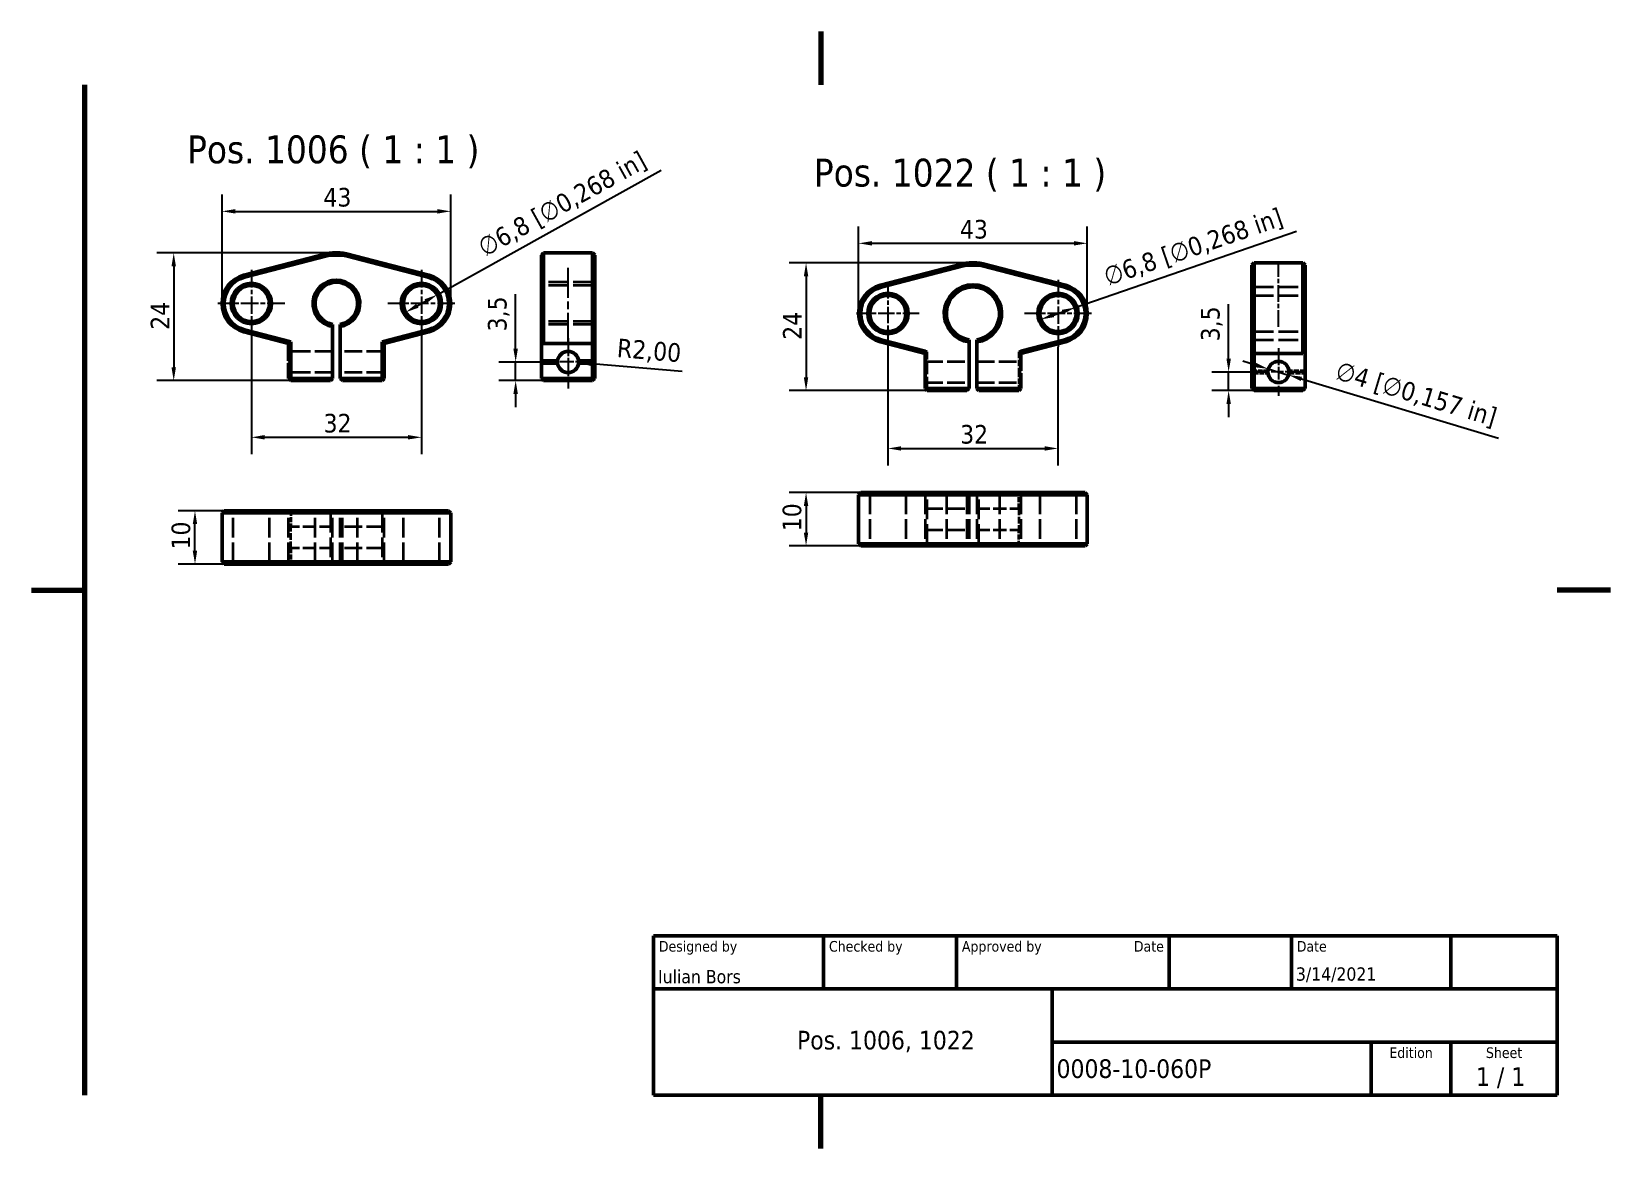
# Model space of a CAD drawing. Header units: millimetres. Extents: x 0 to 297, y 0 to 210.
import ezdxf
from ezdxf.enums import TextEntityAlignment as Align

# ---------------------------------------------------------------- set-up
doc = ezdxf.new("R2010")
doc.units = ezdxf.units.MM
doc.linetypes.add('CHAIN', pattern=[0.3543, 0.2362, -0.0295, 0.0591, -0.0295])
doc.linetypes.add('DASHED', pattern=[0.2068, 0.1655, -0.0413])
for name, color, linetype, lineweight in [('Border (ISO)', 7, 'Continuous', 70), ('Center Mark (ISO)', 7, 'Continuous', 25), ('Centerline (ISO)', 7, 'Continuous', 25), ('Dimension (ISO)', 7, 'Continuous', 25), ('Hidden (ISO)', 7, 'DASHED', 35), ('Symbol (ISO)', 7, 'Continuous', 25), ('Title (ISO)', 7, 'Continuous', 50), ('Visible (ISO)', 7, 'Continuous', 50)]:
    doc.layers.add(name, color=color, linetype=linetype, lineweight=lineweight)
doc.styles.add('Note Text (ISO)', font='tahoma.ttf')
doc.styles.add('Text Style39', font='tahoma.ttf')
doc.styles.add('Text Style41', font='tahoma.ttf')
doc.styles.add('Text Style42', font='tahoma.ttf')
doc.dimstyles.new('Default (ISO)', dxfattribs={"dimtxt": 3.5, "dimasz": 2.5, "dimexe": 3.175, "dimexo": 0, "dimgap": 0.762, "dimtad": 1, "dimrnd": 1e-08, "dimzin": 0, "dimtxsty": 'Note Text (ISO)', "dimcen": 0.09, "dimdle": 10, "dimclrd": 256, "dimclre": 256, "dimclrt": 256, "dimazin": 0, "dimtfac": 1.001486, "dimtmove": 0, "dimatfit": 3, "dimfxl": 0, "dimtolj": 1, "dimtzin": 0, "dimlwd": -1, "dimlwe": -1, "dimarcsym": 0})
doc.dimstyles.new('Default - Method 1b (ISO)', dxfattribs={"dimtxt": 3.5, "dimasz": 2.5, "dimexe": 3.175, "dimexo": 0, "dimgap": 0.762, "dimtad": 1, "dimtoh": 1, "dimrnd": 1e-08, "dimtxsty": 'Note Text (ISO)', "dimcen": 0.09, "dimdle": 10, "dimclrd": 256, "dimclre": 256, "dimclrt": 256, "dimazin": 2, "dimtfac": 1, "dimtmove": 0, "dimatfit": 3, "dimfxl": 0, "dimtolj": 1, "dimlwd": -1, "dimlwe": -1, "dimarcsym": 0})
doc.dimstyles.new('Default - mm [in] (ISO)', dxfattribs={"dimtxt": 3.5, "dimasz": 2.5, "dimexe": 3.175, "dimexo": 0, "dimgap": 0.762, "dimtad": 1, "dimdec": 3, "dimrnd": 1e-08, "dimtxsty": 'Note Text (ISO)', "dimcen": 0.09, "dimdle": 10, "dimclrd": 256, "dimclre": 256, "dimclrt": 256, "dimaunit": 1, "dimadec": 3, "dimazin": 2, "dimtfac": 1, "dimtmove": 0, "dimatfit": 3, "dimfxl": 0, "dimtolj": 1, "dimlwd": -1, "dimlwe": -1, "dimarcsym": 0})

# ---------------------------------------------------------------- blocks, each defined once
blk = doc.blocks.new('Borders Default Border')
at = {"layer": 'Border (ISO)', "flags": 128}
for points in [[(148.5, 210), (148.5, 200)], [(10, 10), (10, 200)], [(0, 105), (10, 105)], [(297, 105), (287, 105)], [(148.5, 0), (148.5, 10)]]:
    blk.add_lwpolyline(points, dxfattribs=at)
blk = doc.blocks.new('Title Blocks I.A.B')
at = {"layer": 'Title (ISO)'}
for p, q in [((270.07, 130), (100.07, 130)), ((100.07, 130), (100.07, 100)), ((132.07, 120), (132.07, 130)), ((157.07, 120), (157.07, 130)), ((197.07, 120), (197.07, 130)), ((220.07, 120), (220.07, 130)), ((250.07, 120), (250.07, 130)), ((270.07, 100), (270.07, 130)), ((100.07, 120), (270.07, 120)), ((175.07, 120), (175.07, 100)), ((270.07, 110), (175.07, 110)), ((235.07, 100), (235.07, 110)), ((250.07, 100), (250.07, 110)), ((100.07, 100), (270.07, 100))]:
    blk.add_line(p, q, dxfattribs=at)
at = {"layer": 'Title (ISO)', "style": 'Text Style41'}
for s, p in [('Designed by', (101.07, 129)), ('Checked by', (133.07, 129)), ('Approved by', (158.07, 129)), ('Date', (221.07, 129))]:
    blk.add_text(s, height=2, dxfattribs=at).set_placement(p, align=Align.TOP_LEFT)
blk.add_text('Date', height=2, dxfattribs=at).set_placement((196.07, 129), align=Align.TOP_RIGHT)
for s, p in [('Edition', (242.57, 109)), ('Sheet', (260.07, 109))]:
    blk.add_text(s, height=2, dxfattribs=at).set_placement(p, align=Align.TOP_CENTER)
at = {"layer": 'Title (ISO)', "style": 'Note Text (ISO)'}
blk.add_text('1 / 1 ', height=3.5, dxfattribs=at).set_placement((260.07, 103.5), align=Align.MIDDLE_CENTER)
at = {"layer": 'Title (ISO)'}
for tag, p, height, style in [('AUTHOR_001', (100.92, 121.05), 2.5, 'Text Style39'), ('CREATION_DATE_001', (220.91, 121.54), 2.5, 'Text Style39'), ('COMPANY_001', (111.31, 108.61), 3.5, 'Note Text (ISO)'), ('PART_NUMBER_001', (175.88, 103.25), 3.5, 'Note Text (ISO)')]:
    blk.add_attdef(tag, p, '', height=height, dxfattribs=dict(at, style=style))
at = {"layer": 'Title (ISO)', "style": 'Text Style39'}
for tag, p in [('CHECKED_BY', (133.07, 121)), ('ENG_APPROVED_BY', (158.07, 121))]:
    blk.add_attdef(tag, text='', height=2.5, dxfattribs=at).set_placement(p, align=Align.BOTTOM_LEFT)
blk.add_attdef('ENG_APPROVAL_DATE', text='', height=2.5, dxfattribs=at).set_placement((196.07, 121), align=Align.BOTTOM_RIGHT)
at = {"layer": 'Title (ISO)', "style": 'Note Text (ISO)'}
for tag, p in [('TITLE', (222.57, 115)), ('REVISION_NUMBER', (242.57, 103.5))]:
    blk.add_attdef(tag, text='', height=3.5, dxfattribs=at).set_placement(p, align=Align.MIDDLE_CENTER)
blk = doc.blocks.new('*D6')
at = {"layer": 'Defpoints', "color": 0}
for p in [(78.84, 176.2), (35.84, 158.87), (78.84, 158.87)]:
    blk.add_point(p, dxfattribs=at)
at = {"layer": 'Dimension (ISO)'}
for p, q in [((35.84, 158.87), (35.84, 179.38)), ((78.84, 158.87), (78.84, 179.38)), ((38.34, 176.2), (76.34, 176.2))]:
    blk.add_line(p, q, dxfattribs=at)
for points in [[(38.34, 176.62), (38.34, 175.78), (35.84, 176.2)], [(76.34, 176.62), (76.34, 175.78), (78.84, 176.2)]]:
    blk.add_solid(points, dxfattribs=at)
at = {"layer": 'Dimension (ISO)', "insert": (54.9, 180.61), "char_height": 3.5, "attachment_point": 1, "style": 'Note Text (ISO)'}
blk.add_mtext('\\A1;43', dxfattribs=at)
blk = doc.blocks.new('*D7')
at = {"layer": 'Defpoints', "color": 0}
for p in [(30.74, 119.88), (40.06, 119.88), (40.06, 109.88)]:
    blk.add_point(p, dxfattribs=at)
at = {"layer": 'Dimension (ISO)'}
for p, q in [((40.06, 119.88), (27.56, 119.88)), ((30.74, 112.38), (30.74, 117.38)), ((40.06, 109.88), (27.56, 109.88))]:
    blk.add_line(p, q, dxfattribs=at)
for points in [[(30.32, 117.38), (31.15, 117.38), (30.74, 119.88)], [(30.32, 112.38), (31.15, 112.38), (30.74, 109.88)]]:
    blk.add_solid(points, dxfattribs=at)
at = {"layer": 'Dimension (ISO)', "insert": (26.33, 112.62), "char_height": 3.5, "attachment_point": 1, "rotation": 90, "style": 'Note Text (ISO)'}
blk.add_mtext('\\A1;10', dxfattribs=at)
blk = doc.blocks.new('*D8')
at = {"layer": 'Defpoints', "color": 0}
for p in [(56.68, 168.37), (26.74, 144.37), (48.74, 144.37)]:
    blk.add_point(p, dxfattribs=at)
at = {"layer": 'Dimension (ISO)'}
for p, q in [((56.68, 168.37), (23.57, 168.37)), ((26.74, 165.87), (26.74, 146.87)), ((48.74, 144.37), (23.57, 144.37))]:
    blk.add_line(p, q, dxfattribs=at)
for points in [[(26.32, 165.87), (27.16, 165.87), (26.74, 168.37)], [(26.32, 146.87), (27.16, 146.87), (26.74, 144.37)]]:
    blk.add_solid(points, dxfattribs=at)
at = {"layer": 'Dimension (ISO)', "insert": (22.41, 153.93), "char_height": 3.5, "attachment_point": 1, "rotation": 90, "style": 'Note Text (ISO)'}
blk.add_mtext('\\A1;24', dxfattribs=at)
blk = doc.blocks.new('*D9')
at = {"layer": 'Defpoints', "color": 0}
for p in [(41.34, 152.57), (73.34, 152.57), (73.34, 133.71)]:
    blk.add_point(p, dxfattribs=at)
at = {"layer": 'Dimension (ISO)'}
for p, q in [((41.34, 152.57), (41.34, 130.54)), ((73.34, 152.57), (73.34, 130.54)), ((43.84, 133.71), (70.84, 133.71))]:
    blk.add_line(p, q, dxfattribs=at)
for points in [[(43.84, 134.13), (43.84, 133.3), (41.34, 133.71)], [(70.84, 134.13), (70.84, 133.3), (73.34, 133.71)]]:
    blk.add_solid(points, dxfattribs=at)
at = {"layer": 'Dimension (ISO)', "insert": (54.93, 138.12), "char_height": 3.5, "attachment_point": 1, "style": 'Note Text (ISO)'}
blk.add_mtext('\\A1;32', dxfattribs=at)
blk = doc.blocks.new('*D10')
at = {"layer": 'Defpoints', "color": 0}
for p in [(161.08, 151.09), (193.08, 150.69), (193.08, 131.62)]:
    blk.add_point(p, dxfattribs=at)
at = {"layer": 'Dimension (ISO)'}
for p, q in [((161.08, 151.09), (161.08, 128.44)), ((193.08, 150.69), (193.08, 128.44)), ((163.58, 131.62), (190.58, 131.62))]:
    blk.add_line(p, q, dxfattribs=at)
for points in [[(163.58, 132.03), (163.58, 131.2), (161.08, 131.62)], [(190.58, 132.03), (190.58, 131.2), (193.08, 131.62)]]:
    blk.add_solid(points, dxfattribs=at)
at = {"layer": 'Dimension (ISO)', "insert": (174.68, 136.03), "char_height": 3.5, "attachment_point": 1, "style": 'Note Text (ISO)'}
blk.add_mtext('\\A1;32', dxfattribs=at)
blk = doc.blocks.new('*D11')
at = {"layer": 'Defpoints', "color": 0}
for p in [(176.43, 166.49), (145.69, 142.49), (168.48, 142.49)]:
    blk.add_point(p, dxfattribs=at)
at = {"layer": 'Dimension (ISO)'}
for p, q in [((176.43, 166.49), (142.51, 166.49)), ((145.69, 163.99), (145.69, 144.99)), ((168.48, 142.49), (142.51, 142.49))]:
    blk.add_line(p, q, dxfattribs=at)
for points in [[(145.27, 163.99), (146.1, 163.99), (145.69, 166.49)], [(145.27, 144.99), (146.1, 144.99), (145.69, 142.49)]]:
    blk.add_solid(points, dxfattribs=at)
at = {"layer": 'Dimension (ISO)', "insert": (141.35, 152.05), "char_height": 3.5, "attachment_point": 1, "rotation": 90, "style": 'Note Text (ISO)'}
blk.add_mtext('\\A1;24', dxfattribs=at)
blk = doc.blocks.new('*D12')
at = {"layer": 'Defpoints', "color": 0}
for p in [(198.58, 170.19), (155.58, 156.99), (198.58, 156.99)]:
    blk.add_point(p, dxfattribs=at)
at = {"layer": 'Dimension (ISO)'}
for p, q in [((155.58, 156.99), (155.58, 173.36)), ((198.58, 156.99), (198.58, 173.36)), ((158.08, 170.19), (196.08, 170.19))]:
    blk.add_line(p, q, dxfattribs=at)
for points in [[(158.08, 170.6), (158.08, 169.77), (155.58, 170.19)], [(196.08, 170.6), (196.08, 169.77), (198.58, 170.19)]]:
    blk.add_solid(points, dxfattribs=at)
at = {"layer": 'Dimension (ISO)', "insert": (174.64, 174.59), "char_height": 3.5, "attachment_point": 1, "style": 'Note Text (ISO)'}
blk.add_mtext('\\A1;43', dxfattribs=at)
blk = doc.blocks.new('*D13')
at = {"layer": 'Defpoints', "color": 0}
for p in [(159.8, 123.31), (145.69, 113.31), (159.8, 113.31)]:
    blk.add_point(p, dxfattribs=at)
at = {"layer": 'Dimension (ISO)'}
for p, q in [((159.8, 123.31), (142.51, 123.31)), ((145.69, 120.81), (145.69, 115.81)), ((159.8, 113.31), (142.51, 113.31))]:
    blk.add_line(p, q, dxfattribs=at)
for points in [[(145.27, 120.81), (146.1, 120.81), (145.69, 123.31)], [(145.27, 115.81), (146.1, 115.81), (145.69, 113.31)]]:
    blk.add_solid(points, dxfattribs=at)
at = {"layer": 'Dimension (ISO)', "insert": (141.28, 116.05), "char_height": 3.5, "attachment_point": 1, "rotation": 90, "style": 'Note Text (ISO)'}
blk.add_mtext('\\A1;10', dxfattribs=at)
blk = doc.blocks.new('*D14')
at = {"layer": 'Defpoints', "color": 0}
for p in [(95.93, 147.87), (91.06, 144.37), (96.33, 144.37)]:
    blk.add_point(p, dxfattribs=at)
at = {"layer": 'Dimension (ISO)'}
for p, q in [((91.06, 150.37), (91.06, 160.63)), ((95.93, 147.87), (87.88, 147.87)), ((91.06, 144.37), (91.06, 147.87)), ((96.33, 144.37), (87.88, 144.37)), ((91.06, 141.87), (91.06, 139.37))]:
    blk.add_line(p, q, dxfattribs=at)
for points in [[(90.64, 150.37), (91.48, 150.37), (91.06, 147.87)], [(90.64, 141.87), (91.48, 141.87), (91.06, 144.37)]]:
    blk.add_solid(points, dxfattribs=at)
at = {"layer": 'Dimension (ISO)', "insert": (85.85, 153.63), "char_height": 3.5, "attachment_point": 1, "rotation": 90, "style": 'Note Text (ISO)'}
blk.add_mtext('\\A1;3,5', dxfattribs=at)
blk = doc.blocks.new('*D15')
at = {"layer": 'Defpoints', "color": 0}
for p in [(230.06, 145.99), (225.18, 142.49), (229.96, 142.49)]:
    blk.add_point(p, dxfattribs=at)
at = {"layer": 'Dimension (ISO)'}
for p, q in [((225.18, 148.49), (225.18, 158.75)), ((230.06, 145.99), (222.01, 145.99)), ((225.18, 142.49), (225.18, 145.99)), ((229.96, 142.49), (222.01, 142.49)), ((225.18, 139.99), (225.18, 137.49))]:
    blk.add_line(p, q, dxfattribs=at)
for points in [[(224.77, 148.49), (225.6, 148.49), (225.18, 145.99)], [(224.77, 139.99), (225.6, 139.99), (225.18, 142.49)]]:
    blk.add_solid(points, dxfattribs=at)
at = {"layer": 'Dimension (ISO)', "insert": (219.98, 151.76), "char_height": 3.5, "attachment_point": 1, "rotation": 90, "style": 'Note Text (ISO)'}
blk.add_mtext('\\A1;3,5', dxfattribs=at)
blk = doc.blocks.new('*D16')
at = {"layer": 'Defpoints', "color": 0}
for p in [(196.3, 158.1), (189.87, 155.88)]:
    blk.add_point(p, dxfattribs=at)
at = {"layer": 'Dimension (ISO)'}
for p, q in [((196.3, 158.1), (237.95, 172.48)), ((192.23, 156.7), (193.93, 157.29))]:
    blk.add_line(p, q, dxfattribs=at)
for points in [[(193.8, 157.68), (194.07, 156.89), (196.3, 158.1)], [(192.1, 157.09), (192.37, 156.31), (189.87, 155.88)]]:
    blk.add_solid(points, dxfattribs=at)
at = {"layer": 'Dimension (ISO)', "insert": (201.29, 165.48), "char_height": 3.5, "attachment_point": 1, "rotation": 19.0426, "style": 'Note Text (ISO)'}
blk.add_mtext('\\A1;∅6,8 [∅0,268 in]', dxfattribs=at)
blk = doc.blocks.new('*D17')
at = {"layer": 'Defpoints', "color": 0}
for p in [(76.31, 160.52), (70.37, 157.22)]:
    blk.add_point(p, dxfattribs=at)
at = {"layer": 'Dimension (ISO)'}
for p, q in [((76.31, 160.52), (118.44, 183.92)), ((72.55, 158.43), (74.13, 159.31))]:
    blk.add_line(p, q, dxfattribs=at)
for points in [[(73.92, 159.67), (74.33, 158.94), (76.31, 160.52)], [(72.35, 158.8), (72.76, 158.07), (70.37, 157.22)]]:
    blk.add_solid(points, dxfattribs=at)
at = {"layer": 'Dimension (ISO)', "insert": (83.55, 170.65), "char_height": 3.5, "attachment_point": 1, "rotation": 29.0479, "style": 'Note Text (ISO)'}
blk.add_mtext('\\A1;∅6,8 [∅0,268 in]', dxfattribs=at)
blk = doc.blocks.new('*D18')
at = {"layer": 'Defpoints', "color": 0}
for p in [(100.93, 147.87), (102.92, 147.71)]:
    blk.add_point(p, dxfattribs=at)
at = {"layer": 'Dimension (ISO)'}
blk.add_line((122.38, 146.08), (105.41, 147.5), dxfattribs=at)
blk.add_arc((100.93, 147.87), 2, 353.3693, 355.2316, dxfattribs=at)
blk.add_solid([(105.45, 147.91), (105.38, 147.08), (102.92, 147.71)], dxfattribs=at)
at = {"layer": 'Dimension (ISO)', "insert": (110.31, 152.31), "char_height": 3.5, "attachment_point": 1, "rotation": 355.2316, "style": 'Note Text (ISO)'}
blk.add_mtext('\\A1;R2,00', dxfattribs=at)
blk = doc.blocks.new('*D19')
at = {"layer": 'Defpoints', "color": 0}
for p in [(232.64, 146.57), (236.47, 145.42)]:
    blk.add_point(p, dxfattribs=at)
at = {"layer": 'Dimension (ISO)'}
for p, q in [((230.25, 147.29), (227.86, 148.01)), ((232.64, 146.57), (236.47, 145.42)), ((238.87, 144.7), (275.97, 133.52))]:
    blk.add_line(p, q, dxfattribs=at)
for points in [[(230.37, 147.69), (230.13, 146.89), (232.64, 146.57)], [(238.99, 145.1), (238.75, 144.3), (236.47, 145.42)]]:
    blk.add_solid(points, dxfattribs=at)
at = {"layer": 'Dimension (ISO)', "insert": (246.05, 148.11), "char_height": 3.5, "attachment_point": 1, "rotation": 343.2355, "style": 'Note Text (ISO)'}
blk.add_mtext('\\A1;∅4 [∅0,157 in]', dxfattribs=at)

msp = doc.modelspace()

# ---------------------------------------------------------------- linework, layer by layer
at = {"layer": 'Center Mark (ISO)', "linetype": 'CHAIN', "ltscale": 14.001114}
for p, q in [((41.34042, 165.17197), (41.34042, 152.57197)), ((73.34042, 165.17197), (73.34042, 152.57197)), ((193.08407, 163.29404), (193.08407, 150.69404)), ((47.64042, 158.87197), (35.04042, 158.87197)), ((79.64042, 158.87197), (67.04042, 158.87197)), ((199.38407, 156.99404), (186.78407, 156.99404))]:
    msp.add_line(p, q, dxfattribs=at)
at = {"layer": 'Center Mark (ISO)', "linetype": 'CHAIN', "ltscale": 13.112147}
for p, q in [((161.08407, 162.89404), (161.08407, 151.09404)), ((166.98407, 156.99404), (155.18407, 156.99404))]:
    msp.add_line(p, q, dxfattribs=at)
at = {"layer": 'Center Mark (ISO)', "linetype": 'CHAIN', "ltscale": 10.556371}
msp.add_line((100.92958, 152.37197), (100.92958, 142.87197), dxfattribs=at)
at = {"layer": 'Center Mark (ISO)', "linetype": 'CHAIN', "ltscale": 10.000767}
for p, q in [((234.55895, 150.49404), (234.55895, 141.49404)), ((239.05895, 145.99404), (230.05895, 145.99404))]:
    msp.add_line(p, q, dxfattribs=at)
at = {"layer": 'Center Mark (ISO)', "linetype": 'CHAIN', "ltscale": 11.111974}
msp.add_line((105.92958, 147.87197), (95.92958, 147.87197), dxfattribs=at)
at = {"layer": 'Centerline (ISO)', "linetype": 'CHAIN', "ltscale": 13.272527}
msp.add_line((234.55895, 154.49404), (234.55895, 166.43837), dxfattribs=at)
at = {"layer": 'Centerline (ISO)', "linetype": 'CHAIN', "ltscale": 23.990969}
msp.add_line((100.92958, 151.43567), (100.92958, 166.30828), dxfattribs=at)
at = {"layer": 'Hidden (ISO)', "ltscale": 1.076838}
for p, q in [((96.32958, 162.87197), (95.92958, 163.27197)), ((96.32958, 162.27197), (95.92958, 162.67197)), ((105.52958, 162.87197), (105.92958, 163.27197)), ((105.52958, 162.27197), (105.92958, 162.67197)), ((229.95895, 161.99404), (229.55895, 162.39404)), ((229.95895, 160.39404), (229.55895, 160.79404)), ((239.15895, 161.99404), (239.55895, 162.39404)), ((239.15895, 160.39404), (239.55895, 160.79404)), ((96.32958, 155.47197), (95.92958, 155.07197)), ((105.52958, 155.47197), (105.92958, 155.07197)), ((229.95895, 153.59404), (229.55895, 153.19404)), ((239.15895, 153.59404), (239.55895, 153.19404)), ((168.48407, 142.89404), (168.48407, 142.49404)), ((185.68407, 142.49404), (185.68407, 142.89404)), ((157.68407, 122.90986), (157.28407, 123.30986)), ((164.48407, 122.90986), (164.88407, 123.30986)), ((168.48407, 123.30986), (168.48407, 122.90986)), ((172.08407, 122.90986), (171.68407, 123.30986)), ((182.08407, 122.90986), (182.48407, 123.30986)), ((189.68407, 122.90986), (189.28407, 123.30986)), ((196.48407, 122.90986), (196.88407, 123.30986)), ((37.94042, 119.47997), (37.54042, 119.87997)), ((44.74042, 119.47997), (45.14042, 119.87997)), ((53.34042, 119.47997), (52.94042, 119.87997)), ((61.34042, 119.47997), (61.74042, 119.87997)), ((69.94042, 119.47997), (69.54042, 119.87997)), ((76.74042, 119.47997), (77.14042, 119.87997)), ((157.68407, 113.70986), (157.28407, 113.30986)), ((164.48407, 113.70986), (164.88407, 113.30986)), ((172.08407, 113.70986), (171.68407, 113.30986)), ((182.08407, 113.70986), (182.48407, 113.30986)), ((189.68407, 113.70986), (189.28407, 113.30986)), ((196.48407, 113.70986), (196.88407, 113.30986)), ((37.94042, 110.27997), (37.54042, 109.87997)), ((44.74042, 110.27997), (45.14042, 109.87997)), ((53.34042, 110.27997), (52.94042, 109.87997)), ((61.34042, 110.27997), (61.74042, 109.87997)), ((65.94042, 109.87997), (65.94042, 110.27997)), ((69.94042, 110.27997), (69.54042, 109.87997)), ((76.74042, 110.27997), (77.14042, 109.87997))]:
    msp.add_line(p, q, dxfattribs=at)
at = {"layer": 'Hidden (ISO)', "ltscale": 22.243713}
for p, q in [((105.52958, 162.87197), (96.32958, 162.87197)), ((105.52958, 162.27197), (96.32958, 162.27197)), ((229.95895, 161.99404), (239.15895, 161.99404)), ((229.95895, 160.39404), (239.15895, 160.39404)), ((105.52958, 155.47197), (96.32958, 155.47197)), ((105.52958, 154.93822), (96.32958, 154.93822)), ((229.95895, 153.59404), (239.15895, 153.59404)), ((229.95895, 152.04688), (239.15895, 152.04688)), ((157.68407, 122.90986), (157.68407, 113.70986)), ((164.48407, 122.90986), (164.48407, 113.70986)), ((168.08407, 122.90986), (168.08407, 113.70986)), ((168.48407, 113.70986), (168.48407, 122.90986)), ((172.08407, 122.90986), (172.08407, 113.70986)), ((175.95907, 122.90986), (175.95907, 113.70986)), ((176.35907, 122.90986), (176.35907, 113.70986)), ((177.80907, 122.90986), (177.80907, 113.70986)), ((178.20907, 113.70986), (178.20907, 122.90986)), ((182.08407, 122.90986), (182.08407, 113.70986)), ((186.08407, 122.90986), (186.08407, 113.70986)), ((189.68407, 122.90986), (189.68407, 113.70986)), ((196.48407, 122.90986), (196.48407, 113.70986)), ((37.94042, 110.27997), (37.94042, 119.47997)), ((44.74042, 110.27997), (44.74042, 119.47997)), ((48.34042, 110.27997), (48.34042, 119.47997)), ((53.34042, 110.27997), (53.34042, 119.47997)), ((56.21542, 119.47997), (56.21542, 110.27997)), ((56.61542, 110.27997), (56.61542, 119.47997)), ((58.06542, 110.27997), (58.06542, 119.47997)), ((58.46542, 110.27997), (58.46542, 119.47997)), ((61.34042, 110.27997), (61.34042, 119.47997)), ((65.94042, 119.47997), (65.94042, 110.27997)), ((66.34042, 110.27997), (66.34042, 119.47997)), ((69.94042, 110.27997), (69.94042, 119.47997)), ((76.74042, 110.27997), (76.74042, 119.47997))]:
    msp.add_line(p, q, dxfattribs=at)
at = {"layer": 'Hidden (ISO)', "ltscale": 1.09484}
for p, q in [((48.34042, 151.37197), (48.34042, 151.78524)), ((66.34042, 151.78524), (66.34042, 151.37197)), ((48.34042, 119.47997), (48.34042, 119.87997)), ((66.34042, 119.87997), (66.34042, 119.47997)), ((168.08407, 113.30986), (168.08407, 113.70986)), ((186.08407, 113.70986), (186.08407, 113.30986))]:
    msp.add_line(p, q, dxfattribs=at)
at = {"layer": 'Hidden (ISO)', "ltscale": 20.007254}
for p, q in [((56.61542, 149.87197), (48.34042, 149.87197)), ((66.34042, 149.87197), (58.06542, 149.87197)), ((56.61542, 145.87197), (48.34042, 145.87197)), ((66.34042, 145.87197), (58.06542, 145.87197)), ((168.08407, 147.99404), (176.35907, 147.99404)), ((177.80907, 147.99404), (186.08407, 147.99404)), ((168.08407, 143.99404), (176.35907, 143.99404)), ((177.80907, 143.99404), (186.08407, 143.99404)), ((168.08407, 120.30986), (176.35907, 120.30986)), ((66.34042, 116.87997), (58.06542, 116.87997)), ((168.08407, 116.30986), (176.35907, 116.30986)), ((66.34042, 112.87997), (58.06542, 112.87997))]:
    msp.add_line(p, q, dxfattribs=at)
at = {"layer": 'Hidden (ISO)', "ltscale": 0.786663}
for p, q in [((168.48407, 149.80344), (168.08407, 149.90731)), ((186.08407, 149.90731), (185.68407, 149.80344))]:
    msp.add_line(p, q, dxfattribs=at)
at = {"layer": 'Hidden (ISO)', "ltscale": 1.227398}
for p, q in [((168.48407, 149.80344), (168.08407, 149.49404)), ((185.68407, 149.80344), (186.08407, 149.49404)), ((168.48407, 123.30986), (168.08407, 122.90986)), ((185.68407, 123.30986), (186.08407, 122.90986)), ((48.74042, 109.87997), (48.34042, 110.27997)), ((65.94042, 109.87997), (66.34042, 110.27997))]:
    msp.add_line(p, q, dxfattribs=at)
at = {"layer": 'Hidden (ISO)', "ltscale": 13.153849}
msp.add_line((168.48407, 142.89404), (168.48407, 149.80344), dxfattribs=at)
at = {"layer": 'Hidden (ISO)', "ltscale": 7.252145}
msp.add_line((185.68407, 149.80344), (185.68407, 145.99404), dxfattribs=at)
at = {"layer": 'Hidden (ISO)', "ltscale": 0.879216}
msp.add_line((105.52958, 148.10291), (105.52958, 147.64103), dxfattribs=at)
at = {"layer": 'Hidden (ISO)', "ltscale": 5.901604}
msp.add_line((185.68407, 145.99404), (185.68407, 142.89404), dxfattribs=at)
at = {"layer": 'Hidden (ISO)', "ltscale": 1.163126}
for p, q in [((229.95895, 146.22498), (229.55895, 145.99404)), ((229.55895, 145.99404), (229.95895, 145.7631))]:
    msp.add_line(p, q, dxfattribs=at)
at = {"layer": 'Hidden (ISO)', "ltscale": 5.711227}
for p, q in [((232.55895, 145.99404), (229.55895, 145.99404)), ((239.55895, 145.99404), (236.55895, 145.99404)), ((185.68407, 120.30986), (185.68407, 123.30986)), ((48.74042, 119.87997), (48.74042, 116.87997)), ((185.68407, 113.30986), (185.68407, 116.30986)), ((48.74042, 112.87997), (48.74042, 109.87997))]:
    msp.add_line(p, q, dxfattribs=at)
at = {"layer": 'Hidden (ISO)', "ltscale": 4.975185}
for p, q in [((232.57233, 146.22498), (229.95895, 146.22498)), ((229.95895, 145.7631), (232.57233, 145.7631))]:
    msp.add_line(p, q, dxfattribs=at)
at = {"layer": 'Hidden (ISO)', "ltscale": 5.736696}
for p, q in [((239.55895, 146.22498), (236.54557, 146.22498)), ((236.54557, 145.7631), (239.55895, 145.7631))]:
    msp.add_line(p, q, dxfattribs=at)
at = {"layer": 'Hidden (ISO)', "ltscale": 1.318874}
for p, q in [((176.35907, 123.30986), (175.95907, 122.90986)), ((177.80907, 123.30986), (178.20907, 122.90986)), ((48.34042, 119.87997), (48.74042, 119.47997)), ((56.61542, 119.87997), (56.21542, 119.47997)), ((58.06542, 119.87997), (58.46542, 119.47997)), ((65.94042, 119.47997), (66.34042, 119.87997)), ((168.48407, 113.70986), (168.08407, 113.30986)), ((176.35907, 113.30986), (175.95907, 113.70986)), ((177.80907, 113.30986), (178.20907, 113.70986)), ((186.08407, 113.30986), (185.68407, 113.70986)), ((56.61542, 109.87997), (56.21542, 110.27997)), ((58.06542, 109.87997), (58.46542, 110.27997))]:
    msp.add_line(p, q, dxfattribs=at)
at = {"layer": 'Hidden (ISO)', "ltscale": 1.08217}
for p, q in [((176.35907, 123.30986), (176.35907, 122.90986)), ((177.80907, 122.90986), (177.80907, 123.30986)), ((176.35907, 113.70986), (176.35907, 113.30986)), ((177.80907, 113.30986), (177.80907, 113.70986))]:
    msp.add_line(p, q, dxfattribs=at)
at = {"layer": 'Hidden (ISO)', "ltscale": 1.085095}
for p, q in [((56.61542, 119.87997), (56.61542, 119.47997)), ((58.06542, 119.47997), (58.06542, 119.87997)), ((56.61542, 110.27997), (56.61542, 109.87997)), ((58.06542, 109.87997), (58.06542, 110.27997))]:
    msp.add_line(p, q, dxfattribs=at)
at = {"layer": 'Hidden (ISO)', "ltscale": 14.992132}
for p, q in [((177.80907, 120.30986), (185.68407, 120.30986)), ((56.61542, 116.87997), (48.74042, 116.87997)), ((177.80907, 116.30986), (185.68407, 116.30986)), ((56.61542, 112.87997), (48.74042, 112.87997))]:
    msp.add_line(p, q, dxfattribs=at)
at = {"layer": 'Hidden (ISO)', "ltscale": 7.615002}
for p, q in [((185.68407, 120.30986), (185.68407, 116.30986)), ((48.74042, 112.87997), (48.74042, 116.87997))]:
    msp.add_line(p, q, dxfattribs=at)
at = {"layer": 'Hidden (ISO)', "ltscale": 0.879708}
for centre, major_axis, start_param, end_param in [((185.68407, 118.30986), (3.4641, 0), 1.455068121, 1.570796327), ((48.74042, 114.87997), (-3.4641, 0), 4.71238898, 4.828117186), ((185.68407, 118.30986), (3.4641, 0), 4.71238898, 4.828117186), ((48.74042, 114.87997), (-3.4641, 0), 1.455068121, 1.570796327)]:
    msp.add_ellipse(centre, major_axis=major_axis, ratio=0.577350269, start_param=start_param, end_param=end_param, dxfattribs=at)
at = {"layer": 'Hidden (ISO)', "ltscale": 1.085095}
for points in [[(95.92958, 154.53211), (96.06301, 154.66739), (96.19635, 154.80275), (96.32958, 154.93822)], [(105.52958, 154.93822), (105.66281, 154.80275), (105.79615, 154.66739), (105.92958, 154.53211)]]:
    msp.add_open_spline(points, degree=3, dxfattribs=at)
at = {"layer": 'Hidden (ISO)', "ltscale": 1.08217}
for points in [[(229.55895, 151.64293), (229.69233, 151.77753), (229.82567, 151.91218), (229.95895, 152.04688)], [(239.15895, 152.04688), (239.29223, 151.91218), (239.42557, 151.77753), (239.55895, 151.64293)]]:
    msp.add_open_spline(points, degree=3, dxfattribs=at)
at = {"layer": 'Visible (ISO)'}
for p, q in [((39.95814, 164.19544), (55.42478, 168.21149)), ((55.52531, 167.82433), (40.05867, 163.80828)), ((56.6814, 168.37197), (57.99945, 168.37197)), ((57.99945, 167.97197), (56.6814, 167.97197)), ((74.62218, 163.80828), (59.15554, 167.82433)), ((59.25607, 168.21149), (74.72271, 164.19544)), ((96.32958, 168.37197), (95.92958, 167.97197)), ((95.92958, 167.97197), (95.92958, 167.82433)), ((95.92958, 163.80828), (95.92958, 167.82433)), ((96.32958, 168.37197), (105.52958, 168.37197)), ((96.32958, 168.21149), (96.32958, 168.37197)), ((96.32958, 168.21149), (96.32958, 164.19544)), ((105.52958, 168.37197), (105.52958, 168.21149)), ((105.92958, 167.97197), (105.52958, 168.37197)), ((105.52958, 164.19544), (105.52958, 168.21149)), ((105.92958, 167.82433), (105.92958, 167.97197)), ((105.92958, 167.82433), (105.92958, 163.80828)), ((159.70179, 162.31751), (175.16842, 166.33356)), ((176.42504, 166.49404), (177.7431, 166.49404)), ((178.99972, 166.33356), (194.46635, 162.31751)), ((229.55895, 166.09404), (229.95895, 166.49404)), ((229.95895, 166.49404), (239.15895, 166.49404)), ((229.95895, 166.33356), (229.95895, 166.49404)), ((229.95895, 166.33356), (229.95895, 162.31751)), ((239.15895, 166.49404), (239.15895, 166.33356)), ((239.15895, 166.49404), (239.55895, 166.09404)), ((239.15895, 162.31751), (239.15895, 166.33356)), ((95.92958, 163.80828), (95.92958, 153.93567)), ((96.32958, 153.54851), (96.32958, 164.19544)), ((105.52958, 164.19544), (105.52958, 153.54851)), ((105.92958, 153.93567), (105.92958, 163.80828)), ((175.26895, 165.9464), (159.80231, 161.93035)), ((177.7431, 166.09404), (176.42504, 166.09404)), ((194.36582, 161.93035), (178.89919, 165.9464)), ((229.55895, 166.09404), (229.55895, 165.9464)), ((229.55895, 161.93035), (229.55895, 165.9464)), ((239.55895, 165.9464), (239.55895, 166.09404)), ((239.55895, 165.9464), (239.55895, 161.93035)), ((229.55895, 161.93035), (229.55895, 152.05774)), ((229.95895, 151.67058), (229.95895, 162.31751)), ((239.15895, 162.31751), (239.15895, 151.67058)), ((239.55895, 152.05774), (239.55895, 161.93035)), ((56.61542, 154.93822), (56.61542, 154.53211)), ((56.61542, 154.53211), (56.61542, 144.77197)), ((58.06542, 154.53211), (58.06542, 154.93822)), ((58.06542, 154.53211), (58.06542, 144.77197)), ((48.34042, 151.37197), (39.95814, 153.54851)), ((40.05867, 153.93567), (48.74042, 151.68137)), ((48.74042, 151.68137), (48.34042, 151.37197)), ((48.74042, 151.68137), (48.74042, 147.87197)), ((65.94042, 151.68137), (74.62218, 153.93567)), ((65.94042, 144.77197), (65.94042, 151.68137)), ((65.94042, 151.68137), (66.34042, 151.37197)), ((74.72271, 153.54851), (66.34042, 151.37197)), ((95.92958, 151.78524), (95.92958, 153.93567)), ((96.32958, 151.37197), (95.92958, 151.78524)), ((95.92958, 148.10291), (95.92958, 151.78524)), ((96.32958, 153.54851), (96.32958, 151.37197)), ((105.52958, 151.37197), (105.52958, 153.54851)), ((105.92958, 151.68137), (105.52958, 151.37197)), ((105.92958, 153.93567), (105.92958, 151.68137)), ((105.92958, 151.68137), (105.92958, 147.87197)), ((168.08407, 149.49404), (159.70179, 151.67058)), ((159.80231, 152.05774), (168.08407, 149.90731)), ((176.35907, 152.04688), (176.35907, 151.64293)), ((176.35907, 151.64293), (176.35907, 142.89404)), ((177.80907, 151.64293), (177.80907, 152.04688)), ((177.80907, 151.64293), (177.80907, 142.89404)), ((186.08407, 149.90731), (194.36582, 152.05774)), ((194.46635, 151.67058), (186.08407, 149.49404)), ((229.55895, 149.80344), (229.55895, 152.05774)), ((229.95895, 151.67058), (229.95895, 149.49404)), ((239.15895, 149.49404), (239.15895, 151.67058)), ((239.55895, 152.05774), (239.55895, 149.90731)), ((48.34042, 148.10291), (48.34042, 151.37197)), ((66.34042, 151.37197), (66.34042, 144.77197)), ((105.52958, 151.37197), (96.32958, 151.37197)), ((105.52958, 148.10291), (105.52958, 151.37197)), ((168.08407, 142.89404), (168.08407, 149.90731)), ((186.08407, 146.22498), (186.08407, 149.90731)), ((229.55895, 142.89404), (229.55895, 149.80344)), ((229.55895, 149.80344), (229.95895, 149.49404)), ((229.95895, 149.49404), (229.95895, 142.89404)), ((229.95895, 149.49404), (239.15895, 149.49404)), ((239.55895, 149.90731), (239.15895, 149.49404)), ((239.55895, 142.89404), (239.55895, 149.90731)), ((48.34042, 148.10291), (48.74042, 147.87197)), ((48.74042, 147.87197), (48.34042, 147.64103)), ((48.34042, 144.77197), (48.34042, 147.64103)), ((48.74042, 147.87197), (48.74042, 144.77197)), ((95.92958, 148.10291), (98.94296, 148.10291)), ((95.92958, 148.10291), (95.92958, 147.87197)), ((95.92958, 147.87197), (98.92958, 147.87197)), ((95.92958, 147.87197), (95.92958, 147.64103)), ((98.94296, 147.64103), (95.92958, 147.64103)), ((95.92958, 144.77197), (95.92958, 147.64103)), ((102.9162, 148.10291), (105.52958, 148.10291)), ((105.52958, 147.64103), (102.9162, 147.64103)), ((102.92958, 147.87197), (105.92958, 147.87197)), ((105.52958, 148.10291), (105.92958, 147.87197)), ((105.92958, 147.87197), (105.52958, 147.64103)), ((105.52958, 144.77197), (105.52958, 147.64103)), ((105.92958, 147.87197), (105.92958, 144.77197)), ((186.08407, 146.22498), (185.68407, 145.99404)), ((185.68407, 145.99404), (186.08407, 145.7631)), ((186.08407, 142.89404), (186.08407, 145.7631)), ((48.74042, 144.77197), (48.34042, 144.77197)), ((48.74042, 144.37197), (48.34042, 144.77197)), ((48.74042, 144.77197), (56.61542, 144.77197)), ((48.74042, 144.37197), (48.74042, 144.77197)), ((56.21542, 144.37197), (48.74042, 144.37197)), ((56.61542, 144.77197), (56.21542, 144.37197)), ((58.06542, 144.77197), (65.94042, 144.77197)), ((58.06542, 144.77197), (58.46542, 144.37197)), ((65.94042, 144.37197), (58.46542, 144.37197)), ((65.94042, 144.37197), (66.34042, 144.77197)), ((65.94042, 144.77197), (65.94042, 144.37197)), ((65.94042, 144.77197), (66.34042, 144.77197)), ((95.92958, 144.77197), (105.52958, 144.77197)), ((95.92958, 144.77197), (96.32958, 144.37197)), ((105.52958, 144.37197), (96.32958, 144.37197)), ((105.92958, 144.77197), (105.52958, 144.77197)), ((105.52958, 144.37197), (105.92958, 144.77197)), ((105.52958, 144.37197), (105.52958, 144.77197)), ((168.08407, 142.89404), (176.35907, 142.89404)), ((168.48407, 142.49404), (168.08407, 142.89404)), ((176.35907, 142.89404), (175.95907, 142.49404)), ((177.80907, 142.89404), (186.08407, 142.89404)), ((177.80907, 142.89404), (178.20907, 142.49404)), ((186.08407, 142.89404), (185.68407, 142.49404)), ((229.55895, 142.89404), (229.95895, 142.49404)), ((229.55895, 142.89404), (229.95895, 142.89404)), ((229.95895, 142.89404), (239.55895, 142.89404)), ((229.95895, 142.49404), (229.95895, 142.89404)), ((239.15895, 142.49404), (239.55895, 142.89404)), ((175.95907, 142.49404), (168.48407, 142.49404)), ((185.68407, 142.49404), (178.20907, 142.49404)), ((239.15895, 142.49404), (229.95895, 142.49404)), ((155.98407, 123.30986), (155.58407, 122.90986)), ((155.58407, 122.90986), (159.70179, 122.90986)), ((155.58407, 122.90986), (155.58407, 113.70986)), ((159.80231, 123.30986), (155.98407, 123.30986)), ((175.16842, 122.90986), (159.70179, 122.90986)), ((159.80231, 123.30986), (175.26895, 123.30986)), ((175.16842, 122.90986), (176.42504, 122.90986)), ((176.42504, 123.30986), (175.26895, 123.30986)), ((176.42504, 123.30986), (177.7431, 123.30986)), ((177.7431, 122.90986), (176.42504, 122.90986)), ((178.89919, 123.30986), (177.7431, 123.30986)), ((177.7431, 122.90986), (178.99972, 122.90986)), ((178.89919, 123.30986), (194.36582, 123.30986)), ((194.46635, 122.90986), (178.99972, 122.90986)), ((198.18407, 123.30986), (194.36582, 123.30986)), ((194.46635, 122.90986), (198.58407, 122.90986)), ((198.18407, 123.30986), (198.58407, 122.90986)), ((198.58407, 122.90986), (198.58407, 113.70986)), ((36.24042, 119.87997), (35.84042, 119.47997)), ((35.84042, 119.47997), (39.95814, 119.47997)), ((35.84042, 110.27997), (35.84042, 119.47997)), ((40.05867, 119.87997), (36.24042, 119.87997)), ((55.42478, 119.47997), (39.95814, 119.47997)), ((40.05867, 119.87997), (55.52531, 119.87997)), ((55.42478, 119.47997), (56.6814, 119.47997)), ((56.6814, 119.87997), (55.52531, 119.87997)), ((56.6814, 119.87997), (57.99945, 119.87997)), ((57.99945, 119.47997), (56.6814, 119.47997)), ((59.15554, 119.87997), (57.99945, 119.87997)), ((57.99945, 119.47997), (59.25607, 119.47997)), ((59.15554, 119.87997), (74.62218, 119.87997)), ((74.72271, 119.47997), (59.25607, 119.47997)), ((78.44042, 119.87997), (74.62218, 119.87997)), ((74.72271, 119.47997), (78.84042, 119.47997)), ((78.44042, 119.87997), (78.84042, 119.47997)), ((78.84042, 110.27997), (78.84042, 119.47997)), ((159.70179, 113.70986), (155.58407, 113.70986)), ((155.98407, 113.30986), (155.58407, 113.70986)), ((155.98407, 113.30986), (159.80231, 113.30986)), ((159.70179, 113.70986), (175.16842, 113.70986)), ((175.26895, 113.30986), (159.80231, 113.30986)), ((176.42504, 113.70986), (175.16842, 113.70986)), ((175.26895, 113.30986), (176.42504, 113.30986)), ((176.42504, 113.70986), (177.7431, 113.70986)), ((177.7431, 113.30986), (176.42504, 113.30986)), ((178.99972, 113.70986), (177.7431, 113.70986)), ((177.7431, 113.30986), (178.89919, 113.30986)), ((194.36582, 113.30986), (178.89919, 113.30986)), ((178.99972, 113.70986), (194.46635, 113.70986)), ((194.36582, 113.30986), (198.18407, 113.30986)), ((198.58407, 113.70986), (194.46635, 113.70986)), ((198.18407, 113.30986), (198.58407, 113.70986)), ((39.95814, 110.27997), (35.84042, 110.27997)), ((36.24042, 109.87997), (35.84042, 110.27997)), ((39.95814, 110.27997), (55.42478, 110.27997)), ((56.6814, 110.27997), (55.42478, 110.27997)), ((56.6814, 110.27997), (57.99945, 110.27997)), ((59.25607, 110.27997), (57.99945, 110.27997)), ((59.25607, 110.27997), (74.72271, 110.27997)), ((78.84042, 110.27997), (74.72271, 110.27997)), ((78.44042, 109.87997), (78.84042, 110.27997)), ((36.24042, 109.87997), (40.05867, 109.87997)), ((55.52531, 109.87997), (40.05867, 109.87997)), ((55.52531, 109.87997), (56.6814, 109.87997)), ((57.99945, 109.87997), (56.6814, 109.87997)), ((57.99945, 109.87997), (59.15554, 109.87997)), ((74.62218, 109.87997), (59.15554, 109.87997)), ((74.62218, 109.87997), (78.44042, 109.87997))]:
    msp.add_line(p, q, dxfattribs=at)
for centre, radius in [((41.34042, 158.87197), 3.8), ((41.34042, 158.87197), 3.4), ((73.34042, 158.87197), 3.8), ((73.34042, 158.87197), 3.4), ((161.08407, 156.99404), 3.8), ((161.08407, 156.99404), 3.4), ((193.08407, 156.99404), 3.8), ((193.08407, 156.99404), 3.4), ((234.55895, 145.99404), 2)]:
    msp.add_circle(centre, radius, dxfattribs=at)
for centre, radius, start, end in [((56.6814, 163.37197), 5, 90, 104.555904), ((56.6814, 163.37197), 4.6, 90, 104.555904), ((57.99945, 163.37197), 5, 75.444096, 90), ((57.99945, 163.37197), 4.6, 75.444096, 90), ((176.42504, 161.49404), 5, 90, 104.555904), ((177.7431, 161.49404), 5, 75.444096, 90), ((41.34042, 158.87197), 5.5, 104.555904, 255.444096), ((41.34042, 158.87197), 5.1, 104.555904, 255.444096), ((73.34042, 158.87197), 5.1, 284.555904, 75.444096), ((73.34042, 158.87197), 5.5, 284.555904, 75.444096), ((176.42504, 161.49404), 4.6, 90, 104.555904), ((177.7431, 161.49404), 4.6, 75.444096, 90), ((57.34042, 158.87197), 4.4, 279.484032, 260.515968), ((57.34042, 158.87197), 4, 280.4425772, 259.5574228), ((161.08407, 156.99404), 5.5, 104.555904, 255.444096), ((161.08407, 156.99404), 5.1, 104.555904, 255.444096), ((177.08407, 156.99404), 5.4, 277.7157886, 262.2842114), ((177.08407, 156.99404), 5, 278.3372792, 261.6627208), ((193.08407, 156.99404), 5.1, 284.555904, 75.444096), ((193.08407, 156.99404), 5.5, 284.555904, 75.444096), ((100.92958, 147.87197), 2, 6.6307378, 173.3692622), ((100.92958, 147.87197), 2, 173.3692622, 180), ((100.92958, 147.87197), 2, 180, 186.6307378), ((100.92958, 147.87197), 2, 186.6307378, 353.3692622), ((100.92958, 147.87197), 2, 0, 6.6307378), ((100.92958, 147.87197), 2, 353.3692622, 0)]:
    msp.add_arc(centre, radius, start, end, dxfattribs=at)

# ---------------------------------------------------------------- block references
msp.add_blockref('Borders Default Border', (0, 0))
msp.add_blockref('Title Blocks I.A.B', (16.92861, -90)).add_auto_attribs({'PART_NUMBER_001': '0008-10-060P', 'COMPANY_001': '            Pos. 1006, 1022', 'AUTHOR_001': 'Iulian Bors', 'CREATION_DATE_001': '3/14/2021'})

# ---------------------------------------------------------------- texts
at = {"layer": 'Symbol (ISO)', "char_height": 5.2399999, "attachment_point": 7, "style": 'Text Style42'}
for s, insert in [('Pos. 1006 ( 1 : 1 )', (29.25514, 184.2884)), ('Pos. 1022 ( 1 : 1 )', (147.15906, 179.91815))]:
    msp.add_mtext(s, dxfattribs=dict(at, insert=insert))

# ---------------------------------------------------------------- dimensions: what is measured, and where the dimension line sits
at = {"layer": 'Dimension (ISO)'}
for p1, p2, picture, middle in [((70.3681, 157.22114), (76.31275, 160.52281), '*D17', (101.95842, 174.76646)), ((189.87013, 155.88472), (196.29801, 158.10336), '*D16', (220.13091, 166.32953)), ((232.64395, 146.57092), (236.47395, 145.41717), '*D19', (259.87461, 138.36792))]:
    dim = msp.add_diameter_dim_2p(p1=p1, p2=p2, dimstyle='Default - mm [in] (ISO)', override={"dimgap": 0.762, "dimdec": 3, "dimlfac": 1, "dimtol": 0, "dimlim": 0, "dimtp": 0, "dimtm": 0, "dimtdec": 2, "dimatfit": 2}, dxfattribs=at)
    dim.commit()
    dim.dimension.update_dxf_attribs({"geometry": picture, "text_midpoint": middle, "dimtype": 163})
for base, p1, p2, angle, override, picture, middle in [((78.84042, 176.20126), (35.84042, 158.87197), (78.84042, 158.87197), 180, {"dimgap": 0.762, "dimtoh": 0, "dimdec": 2, "dimtol": 0, "dimlim": 0, "dimtp": 0, "dimtm": 0, "dimtdec": 2, "dimtofl": 0, "dimatfit": 1}, '*D6', (57.34042, 176.20126)), ((198.58407, 170.18589), (155.58407, 156.99404), (198.58407, 156.99404), 180, {"dimgap": 0.762, "dimtoh": 0, "dimdec": 2, "dimtol": 0, "dimlim": 0, "dimtp": 0, "dimtm": 0, "dimtdec": 2, "dimtofl": 0, "dimatfit": 1}, '*D12', (177.08407, 170.18589)), ((26.74042, 144.37197), (56.6814, 168.37197), (48.74042, 144.37197), 90, {"dimgap": 0.762, "dimtoh": 0, "dimdec": 2, "dimtol": 0, "dimlim": 0, "dimtp": 0, "dimtm": 0, "dimtdec": 2, "dimtofl": 0, "dimatfit": 1}, '*D8', (26.74042, 156.37197)), ((145.68569, 142.49404), (176.42504, 166.49404), (168.48407, 142.49404), 90, {"dimgap": 0.762, "dimtoh": 0, "dimdec": 2, "dimtol": 0, "dimlim": 0, "dimtp": 0, "dimtm": 0, "dimtdec": 2, "dimtofl": 0, "dimatfit": 1}, '*D11', (145.68569, 154.49404)), ((91.05866, 144.37197), (95.92958, 147.87197), (96.32958, 144.37197), 90, {"dimgap": 0.762, "dimtoh": 0, "dimdec": 2, "dimtol": 0, "dimlim": 0, "dimtp": 0, "dimtm": 0, "dimtdec": 2, "dimtofl": 1, "dimatfit": 1}, '*D14', (91.05866, 156.75083)), ((225.18322, 142.49404), (230.05895, 145.99404), (229.95895, 142.49404), 90, {"dimgap": 0.762, "dimtoh": 0, "dimdec": 2, "dimtol": 0, "dimlim": 0, "dimtp": 0, "dimtm": 0, "dimtdec": 2, "dimtofl": 1, "dimatfit": 1}, '*D15', (225.18322, 154.8729)), ((73.34042, 133.71362), (41.34042, 152.57197), (73.34042, 152.57197), 180, {"dimgap": 0.762, "dimtoh": 0, "dimdec": 2, "dimtol": 0, "dimlim": 0, "dimtp": 0, "dimtm": 0, "dimtdec": 2, "dimtofl": 0, "dimatfit": 1}, '*D9', (57.34042, 133.71362)), ((193.08407, 131.61815), (161.08407, 151.09404), (193.08407, 150.69404), 180, {"dimgap": 0.762, "dimtoh": 0, "dimdec": 2, "dimtol": 0, "dimlim": 0, "dimtp": 0, "dimtm": 0, "dimtdec": 2, "dimtofl": 0, "dimatfit": 1}, '*D10', (177.08407, 131.61815)), ((145.68569, 113.30986), (159.80231, 123.30986), (159.80231, 113.30986), 270, {"dimgap": 0.762, "dimtoh": 0, "dimdec": 2, "dimtol": 0, "dimlim": 0, "dimtp": 0, "dimtm": 0, "dimtdec": 2, "dimtofl": 0, "dimatfit": 1}, '*D13', (145.68569, 118.30986)), ((30.73741, 119.87997), (40.05867, 109.87997), (40.05867, 119.87997), 90, {"dimgap": 0.762, "dimtoh": 0, "dimdec": 2, "dimtol": 0, "dimlim": 0, "dimtp": 0, "dimtm": 0, "dimtdec": 2, "dimtofl": 0, "dimatfit": 1}, '*D7', (30.73741, 114.87997))]:
    dim = msp.add_linear_dim(base=base, p1=p1, p2=p2, angle=angle, dimstyle='Default - Method 1b (ISO)', override=override, dxfattribs=at)
    dim.commit()
    dim.dimension.update_dxf_attribs({"geometry": picture, "text_midpoint": middle, "dimtype": 160})
dim = msp.add_radius_dim(center=(100.92958, 147.87197), mpoint=(102.92266, 147.70572), dimstyle='Default (ISO)', override={"dimgap": 0.762, "dimdec": 2, "dimlfac": 1, "dimcen": 0, "dimtol": 0, "dimlim": 0, "dimtp": 0, "dimtm": 0, "dimtdec": 2, "dimtofl": 0}, dxfattribs=at)
dim.commit()
dim.dimension.update_dxf_attribs({"geometry": '*D18', "text_midpoint": (115.75058, 146.63565), "dimtype": 164})

doc.saveas('drawing.dxf')
